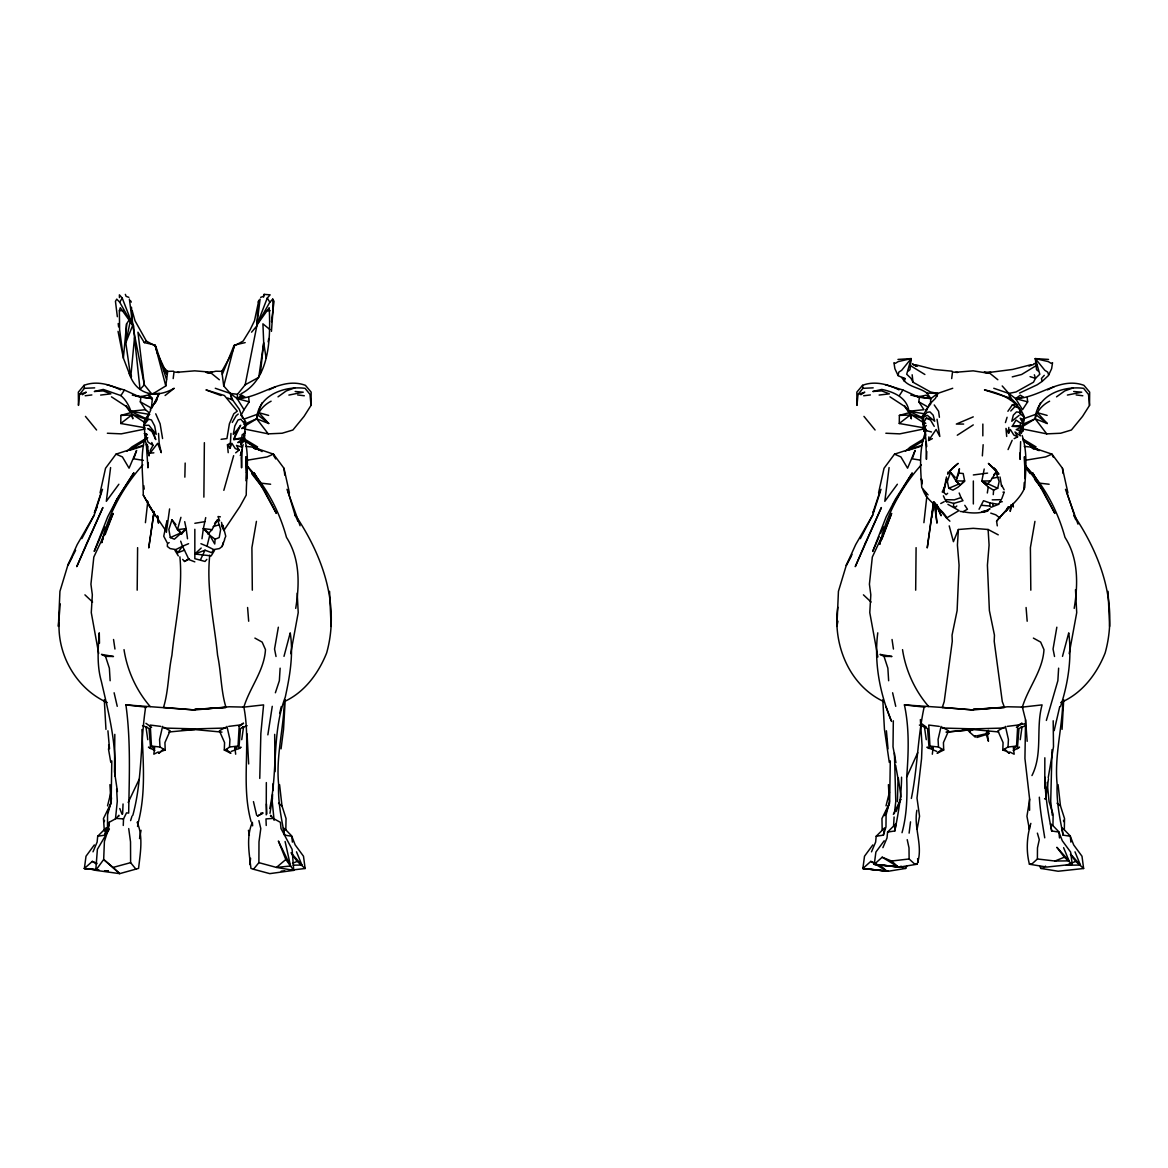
<?xml version="1.0" encoding="UTF-8"?>
<svg xmlns="http://www.w3.org/2000/svg" width="1168" height="1168" viewBox="0 0 1168 1168"><rect width="100%" height="100%" fill="white"/><g stroke="black" fill="none" stroke-linecap="round" stroke-linejoin="round"><path stroke-width="1.5" d="M194.837 529.294L194.837 558.684L205.013 561.458L206.853 559.384M204.371 442.687L203.874 497.145M982.828 435.868L982.857 424.057M137.182 590.176L137.605 547.646M252.624 825.834L252.361 822.316C246.054 836.682 249.251 853.355 250.93 868.379L253.485 869.255L258.887 862.656L258.989 841.851L260.785 828.565L258.887 820.608M915.683 590.176L916.092 547.646M114.814 734.365L114.508 771.712L117.428 791.51M244.506 429.036L268.246 433.854L282.145 433.24L292.92 429.999L304.045 416.392L311.024 405.398L311.155 392.127L305.432 385.338C281.269 376.388 260.566 398.054 237.133 398.624L230.315 393.426L223.716 385.951L221.803 371.351L230.709 355.641M894.44 753.083L895.783 801.365L894.396 813.585M1030.862 823.382C1026.789 836.478 1026 851.049 1029.431 864.232L1031.986 863.911L1037.388 858.976L1037.476 847.866L1039.286 839.661L1037.388 833.134M1022.993 429.05L1046.747 433.868L1060.646 433.24L1071.421 429.999L1082.546 416.392L1089.525 405.398L1089.656 392.127L1083.919 385.323C1059.756 376.403 1039.067 398.054 1015.634 398.609L1008.816 393.426L1002.202 385.951M144.934 427.751L120.771 423.502L120.873 415.414L130.67 412.684L126.042 406.333L111.471 396.843M241.031 393.806C270.611 378.476 270.48 336.472 269.224 307.724L256.843 325.069L258.026 307.184M893.316 720.773L893.009 746.746L895.929 762.675M925.158 428.057L899.272 423.502L899.375 415.414L909.171 412.684L911.332 418.801L910.836 414.348L904.441 405.617M1044.776 788.006L1044.834 757.784M291.504 835.733L285.824 829.82L286.043 818.534L281.97 805.847L279.575 784.633M1058.617 831.558L1052.937 825.659L1053.142 814.359L1049.068 801.671L1047.185 782.414M1070.005 835.719L1064.325 829.82L1064.53 818.534L1060.456 805.847L1058.062 784.633M259.763 778.414L260.858 733.46L263.588 704.888L242.988 707.209M266.231 814.87L266.333 782.575M184.851 477.157L185.172 463.054M243.674 435.518C250.083 454.863 246.273 475.186 246.244 495.057L239.907 506.532L223.774 530.593M882.891 847.661L887.008 837.952L887.592 832.069L894.805 830.974C898.309 813.322 901.535 795.437 901.55 777.187M897.433 801.671L898.031 778.881L895.622 765.201M254.901 638.093L262.158 642.108L265.472 649.642C264.231 670.782 249.821 687.397 243.864 707.093C251.237 744.95 240.666 784.151 251.105 821.673M924.268 423.955L923.713 431.182M1020.628 441.65L1020.073 459.374L1019.781 453.082M224.3 750.031L226.344 749.389L230.884 753.287L224.3 750.031L224.563 742.585L219.38 730.774L225.789 727.255M1005.852 751.082L1002.801 750.031L1003.064 742.585L997.881 730.774L1004.276 727.255M148.117 462.557L147.927 467.828L146.35 444.614L149.066 455.695L146.35 444.614M123.268 825.469L123.516 818.914L126.494 812.884L128.67 813.103C129.254 777.085 130.874 740.804 125.91 704.888L194.749 709.969L229.308 706.771L243.864 707.093M111.807 760.894L111.164 801.35L107.587 814.884L107.471 826.959L104.916 835.135L97.703 836.244L97.119 842.113L93.002 851.822M890.293 760.894L889.666 801.35L886.089 814.884L885.972 826.959L883.417 835.135L876.204 836.244L875.62 842.113L871.503 851.837M1006.699 436.452L1005.969 428.422L1008.568 433.313L1008.816 427.415M129.298 319.784L126.582 323.843L125.794 342.764L130.743 377.337C139.123 396.332 157.899 397.689 174.222 388.272L165.097 395.514M122.625 813.935L123.049 803.978M269.735 808.519C277.926 771.712 271.75 732.847 285.255 697.208C289.868 676.024 293.577 654.576 290.233 632.837L283.999 656.358M1033.388 638.093L1040.659 642.108L1043.973 649.642C1042.732 670.797 1028.307 687.397 1022.365 707.093L1025.562 719.882L1024.935 758.499L1029.504 798.094L1029.592 810.3M837.792 607.214C832.55 644.225 849.063 685.704 884.234 701.807M926.793 451.505L926.428 459.374L925.859 441.65M230.315 443.271L227.483 444.745L230.081 448.176L230.972 433.416M272.582 794.284L272.217 801.365L274.1 820.316M272.772 790.751L273.122 783.67M226.344 749.389L229.527 747.009L229.921 739.49L226.928 726.394M1002.801 750.031L1008.028 747.009L1008.422 739.49L1005.429 726.394M1029.592 825.747L1029.402 829.338L1026.949 816.242L1029.709 799.131M285.211 699.72L283.547 729.372L281.05 748.863M1062.048 729.387L1063.712 699.72M115.501 818.651L117.282 801.365L116.639 788.969M169.594 508.927L166.367 532.36M877.767 632.837C873.912 663.001 879.927 693.602 891.549 721.459M893.608 825.309L894.104 816.987M280.13 668.169L279.356 680.74L275.385 692.77M1044.586 798.81L1045.637 799.043L1046.338 787.305M1058.631 668.169L1057.858 680.74L1046.353 720.437M998.246 534.842L988.113 529.498L973.251 528.316L958.388 529.498L957.41 545.106L959.074 565.195L957.118 610.587L952.051 635.144L952.27 641.29L944.211 701.618L942.299 707.458L904.412 704.888C909.492 728.525 908.529 753.112 906.689 777.085C907.39 795.671 906.996 814.695 902.017 832.696M933.539 501.787L927.231 547.938L933.816 501.846M884.205 840.756L875.898 852.056L874.263 864.335L899.754 867.065L917.07 864.232C923.698 846.391 913.434 828.273 916.895 810.3M234.87 747.564L235.673 754.207M982.361 455.87L983.149 444.701M1009.707 751.944L1014.174 754.221L1013.357 747.564M235.659 452.834L239.104 450.103L236.491 445.402L241.864 447.14L240.856 444.249L244.287 440.832L244.944 431.693L243.659 435.898M1022.409 426.072L1021.781 426.86L1012.247 426.349L1015.999 420.057L1020.715 423.283L1022.847 423.079L1020.19 418.202L1023.095 419.356L1022.496 427.386L1024.073 416.304C1017.591 400.244 1000.348 393.163 984.478 389.908L1011.079 398.376L1017.81 405.106M271.443 331.347L273.122 308.367L272.743 299.125L269.823 302.205L256.843 325.069L260.099 299.081M245.922 480.763L246.55 472.427M1023.781 489.115L1024.292 482.442M1024.92 474.091L1025.314 469.083M137.532 826.477L138.408 821.673L137.138 822.316C143.445 836.682 140.248 853.355 138.569 868.379L119.705 873.635L95.761 870.35L97.397 849.311L109.383 829.017M223.263 542.448L222.139 546.463L219.394 548.58L213.729 549.588L207.013 546.244L209.744 535.251L215.116 539.193L214.751 543.996L209.744 535.251L203.349 528.622L205.714 517.599M953.701 503.423L962.972 500.707L960.987 497.597L954.271 499.86L945.204 499.67L945.905 501.203L953.701 503.423L953.468 506.357L955.409 507.292L956.811 505.992M923.406 419.356L923.056 423.75L922.121 417.779L927.085 412.333L929.976 411.895L933.188 415.18L934.707 421.239L927.348 415.341L922.121 417.779M209.758 555.15C206.181 588.949 214.313 621.96 217.569 655.233C221.219 672.388 220.913 691.135 226.008 707.443L194.749 709.356L225.701 707.458M222.65 528.87L222.942 525.352L225.76 536.229L224.475 539.309M240.929 415.531L244.039 409.705L237.133 398.624L237.484 394.302L245.163 384.812L258.77 377.337L263.705 342.764L262.917 323.843L269.896 329.551M235.148 749.053L238.038 746.075L239.25 725.065L228.68 726.394M932.341 438.657L928.589 440.511L928.896 436.861M993.253 494.633L993.618 490.166L997.706 488.282L999.136 481.523L996.056 472.266L993.661 474.85M1013.634 749.038L1016.54 746.075L1017.751 725.065L1007.181 726.394M231.176 751.447L238.885 748.557L240.462 728.642L243.586 726.657L241.732 739.68M1013.152 750.528L1017.386 748.557L1018.963 728.642L1022.073 726.671L1020.233 739.68M166.557 525.352L166.951 520.782L163.739 536.229L167.608 543.558L169.156 542.624M1014.145 438.657L1017.605 436.861L1014.977 431.97L1020.365 435.825L1019.357 432.262L1022.788 431.182L1023.095 419.356M84.081 385.338L84.403 388.331L79.497 394.448L78.475 405.398L78.344 392.127L84.081 385.338C96.126 380.607 109.369 384.257 120.479 389.849M126.582 323.843L123.385 358.109L130.743 377.337L134.495 337.669L133.648 325.682M862.568 385.323L862.904 388.331L857.998 394.463L856.976 405.398L856.845 392.127L862.568 385.323C874.628 380.622 887.87 384.243 898.98 389.849M118.975 816.052L118.859 815.279L116.304 818.388L109.091 822.33L108.507 828.55L104.405 841.515L103.675 859.502L95.761 870.35M111.486 797.817L110.975 803.204L107.441 812.548M153.855 452.834L150.088 453.126L150.395 450.103L153.023 445.402L151.782 442.511M284.277 703.735C283.138 730.788 275.882 757.36 278.641 784.443C277.823 801.628 281.371 818.491 284.583 835.135L291.796 836.244L295.183 844.931L303.49 856.232L305.125 868.51L290.146 870.248M1062.778 703.735C1061.624 730.788 1054.383 757.36 1057.142 784.443C1056.325 801.628 1059.872 818.491 1063.084 835.135L1070.297 836.244L1073.684 844.931L1081.991 856.232L1083.627 868.51L1058.135 871.24L1040.819 868.408L1039.783 866.306M155.286 402.96L159.184 393.426L148.467 393.806L152.366 398.624L151.417 408.099L140.335 401.85L140.832 397.485L124.45 390.039L106.711 384.622M930.4 403.354L930.867 398.609L926.969 393.076C919.128 387.075 906.572 387.002 901.886 377.425L898.104 375.6L894.878 368.679L893.958 362.722L895.257 363.409L898.177 361.613L911.157 358.605L909.974 369.672L908.543 370.898M132.845 815.279C142.423 779.947 140.175 743.009 145.635 707.093L125.91 704.888M1074.195 608.382C1078.122 584.409 1078.56 558.538 1064.968 537.338C1057.785 510.869 1044.236 485.319 1025.183 465.652M260.333 373.76L263.705 342.764L266.114 358.109M295.708 608.382C299.621 584.409 300.059 558.538 286.467 537.338C279.298 510.869 265.735 485.319 246.682 465.652M145.416 522.68L147.752 501.744M311.024 405.398L310.002 394.448L305.096 388.331C284.306 385.615 258.172 395.266 256.668 418.801L268.246 433.854M249.894 864.583L250.594 858.232M923.903 522.68L926.633 498.24M1089.525 405.398L1088.503 394.463L1083.597 388.331C1062.807 385.615 1036.673 395.266 1035.169 418.801L1046.747 433.868M131.385 318.82L144.336 384.812L152.015 394.302L165.798 385.951L167.696 371.351L162.746 367M879.124 395.061L889.388 393.85L881.694 390.886L872.832 391.499L881.782 389.426C893.768 391.864 907.025 397.602 908.938 411.224L923.961 409.705L918.822 401.85L919.333 397.485L902.952 390.024L885.213 384.622M244.725 428.773L245.572 421.663L242.126 415.998M958.913 473.113L959.439 468.718L955.964 480.909L960.052 484.983L964.651 481.041L963.206 473.536L958.913 473.113L955.964 480.909L960.052 484.983M153.899 512.372L148.73 547.938L154.074 512.007M180.938 517.322L177.478 529.644L181.551 534.068L184.997 529.98M153.475 516.986L154.147 511.584M271.516 321.813L274.042 301.359L272.743 299.125M931.976 516.986L933.743 502.59M173.185 378.578L174.003 371.993L179.127 372.475M951.686 378.578L952.504 371.993L957.629 372.49M909.113 833.134L910.529 821.849M110.595 467.565L106.317 501.32L118.873 484.238M889.082 467.565L884.818 501.32L897.374 484.238M99.222 870.189L84.373 868.51L86.009 856.232L94.316 844.931M906.718 866.306L905.682 868.408L888.366 871.24L862.875 868.51L864.51 856.232L872.817 844.931M201.991 538.755L203.349 528.622L212.036 529.644L217.555 519.789L220.635 529.498L219.204 537.572L215.116 539.193M1011.138 504.766L1010.232 511.409L1011.503 504.751M911.347 798.459C917.566 768.267 917.61 737.081 924.136 707.093L925.012 707.209M1045.637 799.043L1048.47 778.881M104.317 821.615L104.492 820.33M243.148 444.614L240.447 455.695L242.141 449.505L241.572 467.828L241.192 457.301M992.216 499.86L1001.283 499.67L998.596 504.328L991.092 507.292L989.69 505.992L990.143 502.999L983.529 500.707L979.047 509.233M270.523 816.052L270.64 815.279L273.195 818.388L280.408 822.33L280.992 828.55L292.102 849.311L293.737 870.35L269.793 873.635L253.485 869.255M987.325 492.998L988.245 487.027L981.85 481.041L984.215 468.996M267.852 734.862L272.261 706.319M1048.222 777.713L1053.492 746.746L1053.186 720.773M104.916 835.135L106.084 827.864L97.703 836.244M245.163 384.812L257.544 322.31M243.908 436.817L243.28 438.584L233.761 439.577L240.652 425.225L236.681 430.627L233.761 439.577L241.718 437.708L242.214 434.627L244.346 433.562M269.969 813.293L272.378 798.43M883.417 835.135L884.585 827.864L876.204 836.244M894.805 830.974L895.973 823.703L887.592 832.069M297.884 521.264L295.256 515.015C322.383 555.121 340.209 604.644 326.631 653C318.397 673.498 304.381 692.595 283.766 701.822M1075.728 519.702L1073.757 515.015C1100.884 555.121 1118.71 604.644 1105.132 653C1096.752 674.082 1082.035 693.456 1060.734 702.552M256.434 521.366L251.908 547.646L252.317 590.176M947.642 493.319L946.109 494.648L943.525 492.181L946.489 476.982M1034.936 521.366L1030.395 547.646L1030.818 590.176M1022.672 427.386L1024.38 417.779L1019.416 412.333L1016.525 411.895L1013.313 415.18L1011.795 421.239L1019.153 415.341M290.686 653.642L298.22 612.631L297.198 593.169M1069.187 653.642L1076.721 612.631L1075.494 589.636M139.518 838.58L141.051 830.287M268.144 341.888L268.742 338.559M244.55 432.423L245.879 425.459L240.915 419.224L238.024 419.969L234.812 425.999L233.293 434.365L236.681 430.627M278.349 627.201L274.553 649.028L276.028 656.489M1056.836 627.201L1053.054 649.043L1054.529 656.489M59.101 622.909C57.509 655.584 76.927 689.164 107.266 702.567M837.938 621.142L836.901 626.428L838.434 591.344L846.274 565.4L855.662 544.653L872.744 515.015L881.008 489.319M232.812 350.911L234.461 345.056L245.178 342.604M1022.745 427.24L1023.577 423.75M130.393 320.499L125.794 342.764L132.524 325.799M263.588 297.095L264.143 294.365L270.115 294.847L267.282 298.044L256.843 325.069L257.675 321.828M948.095 471.96L947.628 474.15L952.592 468.003L958.125 463.389L950.007 470.719M138.496 821.484C146.117 791.422 142.963 760.134 141.941 729.533M937.013 396.507L937.685 393.426L952.723 388.272M1021.781 426.86L1016.218 429.634L1019.898 430.729L1021.781 426.86L1020.219 425.561L1020.715 423.283M101.879 542.58L103.032 537.338L113.135 513.409L105.12 534.652M880.76 540.828L891.637 513.409L881.767 539.558M100.068 492.911L105.529 468.266L116.026 454.133L143.489 445.285M878.57 492.896L884.03 468.266L894.527 454.148L921.975 445.285M162.571 726.394L159.578 739.49L159.972 747.009L165.199 750.031L164.936 742.585L170.119 730.774L163.724 727.255M941.072 726.394L938.079 739.49L938.473 747.009L943.7 750.031L943.437 742.585L948.62 730.774L942.211 727.255M279.648 713.473L281.254 706.596M1054.164 730.657L1059.741 706.596M946.825 478.442L943.525 492.181L942.24 492.035L945.116 485.669L944.868 486.414M107.544 805.847L110.989 792.108M886.03 805.847L889.49 792.108M244.944 431.693L243.893 435.898L244.565 435.401M145.839 435.518C139.415 454.863 143.241 475.186 143.27 495.057L149.606 506.532L165.725 530.593M101.689 542.594L103.032 537.338L93.82 557.063L90.929 584.204L92.33 594.804L91.279 612.631L98.681 653.423M879.738 544.332L881.533 537.338L872.321 557.063L869.415 584.19L870.817 594.804L869.78 612.631L877.883 657M223.716 385.951L234.461 345.056M897.973 359.423L911.157 358.605L906.704 374.242L911.011 378.344L912.996 382.199L930.516 391.981L937.685 393.426L935.422 398.376L928.691 405.106M1062.5 656.372L1068.735 632.837C1071.99 657.686 1068.267 682.9 1060.529 706.552M223.833 490.341L233.658 455.666M60.21 603.827L58.4 626.428L59.933 591.344L67.788 565.4L77.161 544.653L94.243 515.015L102.507 489.319M222.139 546.463L224.621 539.718M154.643 747.564L153.826 754.207L158.293 751.944M932.327 754.221L933.13 747.564M904.295 381.352L905.083 378.505L901.886 377.425L904.777 378.797M101.806 542.346C108.449 513.57 123.195 486.72 142.832 464.864M879.781 544.084C886.497 514.708 901.2 487.158 921.333 464.864M271.107 401.193C264.143 404.8 258.274 410.946 256.668 418.801L245.353 425.751M1049.609 401.208C1042.644 404.8 1036.761 410.946 1035.169 418.801L1022.438 426.627M118.056 331.347L123.385 358.109L119.603 329.551L119.37 310.717L120.275 307.724L132.67 325.069L131.473 307.184M130.612 820.608L132.028 816.082M1005.429 422.582L1007.093 417.268M1031.957 775.567C1043.141 753.316 1035.534 728.146 1042.09 704.888L1021.489 707.209L1023.183 707.633M163.505 707.443C168.586 691.135 168.28 672.388 171.93 655.233C175.098 622.5 183.113 590.074 179.887 556.829M101.207 492.297L94.404 512.81L97.294 506.664M880.278 490.589L872.89 512.81L874.336 509.744M1037.958 370.898L1036.527 369.672L1035.33 358.605L1048.309 361.613L1051.244 363.409L1052.543 362.722L1051.623 368.679L1048.397 375.6L1042.206 381.352L1037.257 384.739L1019.533 393.076M258.216 302.103L258.873 300.205L254.493 320.747L250.229 329.566L243.119 341.085L233.761 346.181L222.314 374.286M925.552 432.102C918.661 449.841 920.603 469.083 921.756 487.625L928.093 494.882M230.081 448.176L231.877 443.314L235.279 448.541L239.104 450.103M213.729 549.588L211.642 552.654L205.028 550.216L200.546 559.603M264.143 294.365L263.428 296.322L260.654 297.344M1019.357 432.262L1023.445 423.75M884.76 815.658L889.461 803.204L888.425 784.633M896.148 811.497L900.864 799.043L893.359 814.359M975.251 735.855L975.251 737.11L969.936 732.38L971.119 729.285M950.445 472.266L947.365 481.523L948.796 488.282L952.884 490.166L958.256 487.027L964.651 481.041L955.964 480.909L950.445 472.266L955.22 477.435M175.93 524.651L171.944 519.789L168.864 529.498L170.294 537.572L174.382 539.193L186.15 528.622L184.705 521.673M1021.27 433.503L1023.066 428.919L1022.73 421.882M258.873 410.479L261.982 402.843M926.37 410.844L927.538 407.982L922.428 416.304L923.435 428.919L925.83 435.022M958.388 529.498L953.424 541.675L949.204 525.863M1038.002 408.946L1040.484 402.843M214.532 550.391L211.189 555.88L194.837 553.997L201.203 548.04M104.857 526.943L94.214 551.398L107.704 516.825L116.931 499.218L133.765 472.938L116.931 499.218L111.953 510.635M879.095 536.725L872.715 551.398L886.191 516.825L895.418 499.218L912.252 472.938L893.301 504.109M880.526 533.455L883.358 526.943M1008.057 449.578L1012.16 440.321M906.689 777.085L917.741 752.674M147.621 416.932L150.891 409.734M1001.735 498.853L1004.261 492.035L1002.976 492.181M146.219 419.94L149.037 413.822M1008.568 433.313L1010.364 429.459L1013.78 435.007L1017.605 436.861M128.188 802.46L139.24 779.173M1007.969 506.956L1005.779 511.453L1009.152 506.722L996.581 521.176L997.297 525.863M889.461 803.204L881.957 818.534L882.176 829.82M151.65 408.245L159.184 393.426M75.628 550.303L67.788 565.4L71.92 557.53M850.99 556.348L846.274 565.4L852.071 554.377M81.833 538.638L94.243 515.015M860.334 538.638L872.744 515.015M147.124 418.29L148.759 415.224M931.509 431.97L926.589 430.729L922.924 423.75L926.312 418.202L931.319 418.699M232.271 422.451L236.155 415.72L238.257 414.041M990.522 480.909L981.85 481.041L986.449 484.983L990.522 480.909L996.056 472.266M129.4 299.081L132.67 325.069L119.691 302.205L122.217 298.044L119.399 294.847L119.443 297.606M144.934 435.401L143.927 421.663L147.387 415.998M120.873 415.414L131.677 415.02L132.831 418.801C131.312 410.231 127.692 401.471 120.873 395.587L124.45 390.039M899.375 395.587L902.952 390.024M244.039 409.705L249.178 401.85L248.667 397.485M1027.665 401.85L1022.526 409.705L1015.634 398.609L1020.306 395.193L1023.416 397.091L1015.634 398.609L1027.665 401.85L1027.168 397.485M999.764 502.006L1002.275 501.7M1007.896 411.297L1012.276 404.96L1015.751 403.894M150.19 409.267L156.921 399.894M188.574 543.704L182.485 546.244L177.857 552.654L176.485 551.646M928.589 440.511L936.123 429.459L939.802 436.452L937.028 419.268M207.948 534.068L212.036 529.644M925.874 410.012L930.75 403.894M911.157 358.605L901.667 370.3L898.776 372.139L898.104 375.6M214.562 523.439L217.555 519.789M996.581 521.176C1005.4 509.35 1019.124 501.51 1024.73 487.625C1025.767 470.222 1027.679 452.425 1022.161 435.518M251.558 332.194L256.989 325.799M150.088 453.126L157.636 443.314L161.301 452.658L159.184 443.271L158.527 433.416M1044.28 375.322L1041.418 378.505L1042.206 381.352M874.263 864.335L882.176 857.224L891.549 861.02L898.207 866.977L874.263 864.335L899.754 867.065M84.373 868.51L97.966 869.956L84.373 868.51L92.287 861.4L96.973 863.298M880.161 865.196L886.819 871.153L862.875 868.51L870.788 861.4L875.474 863.298M1010.773 411.005L1014.642 406.931L1016.759 406.727L1020.613 410.012M1045.535 866.101L1043.374 868.072L1040.819 868.408M262.406 813.424L263.004 812.884L257.471 816.082L262.406 813.424L260.829 813.103M126.991 451.257L131.882 446.95L145.051 439.007M905.492 451.242L910.383 446.95L925.012 438.117M163.155 749.389L158.614 753.287L160.965 751.827M941.656 749.403L937.116 753.287L943.7 750.031M285.109 841.515L290.54 865.999L276.451 867.43L293.737 870.35L290.54 865.999L278.378 841.018L285.824 859.502L276.451 867.43L258.887 862.656M924.72 426.86L926.282 425.561M120.771 423.502L131.677 415.02M899.272 423.502L910.179 415.02L899.375 415.414M935.393 503.51L941.131 515.73L936.634 504.474L940.722 511.453L934.663 503.539L946.533 518.023L959.016 510.562L947.905 504.328M245.879 425.459L241.688 428.568L244.594 427.707M243.586 726.657L242.375 727.547L247.12 725.708M134.495 337.669L140.043 389.455L144.336 384.812L137.941 332.194L144.321 342.604L146.38 341.085L155.753 346.181L166.542 379.396M237.133 398.624L241.805 395.193L244.915 397.091L237.133 398.624L249.178 401.85M240.214 747.812L241.046 747.199L238.885 748.557M1022.073 726.671L1020.876 727.547L1025.621 725.708M278.028 396.843L286.306 390.886L294.818 387.864M1056.529 396.843L1064.807 390.886L1073.319 387.849M239.309 726.335L243.557 723.328M1016.394 727.343L1022.058 723.328M860.874 394.74L864.773 392.185L857.998 394.463M82.373 394.74L86.271 392.185L79.497 394.448M957.278 435.226L973.265 424.904M1017.386 748.557L1019.533 747.184L1017.357 748.148M1018.642 725.138L1021.708 723.211M238.608 726.116L243.207 723.211M908.719 449.695L923.333 440.686M130.217 449.695L144.832 440.686M184.486 561.458L189.026 558.917L184.486 561.458L182.661 559.384M147.781 437.708L146.219 438.584L144.423 433.459L147.285 434.627L144.423 433.459M1037.33 364.942L1021.62 374.49L1012.247 376.884M960.242 511.423L962.987 511.715L967.454 509.233L964.797 505.321M940.751 503.525L944.226 501.7M167.404 544.215L167.36 546.463L170.105 548.58L175.784 549.588L182.485 546.244L180.675 541.178M269.02 389.849L275.575 386.769M1047.521 389.849L1054.076 386.754M243.937 424.437L256.668 418.801L268.728 423.502L258.829 412.684L268.625 415.414M1022.438 424.437L1035.169 418.801L1047.229 423.502L1037.33 412.684L1047.127 415.414M170.294 537.572L180.237 533.192L181.551 534.068M973.251 416.859L956.329 424.072L963.629 424.057M948.796 488.282L958.738 484.121M292.526 863.298L297.212 861.4L305.125 868.51M1037.388 858.976L1054.952 861.02L1064.325 857.224L1072.239 864.335L1046.747 867.065L1029.431 864.232M1067.902 864.554L1075.713 861.4L1083.627 868.51M194.837 553.997L205.028 550.216M194.822 561.866L188.953 559.603L184.471 550.216L177.857 552.654L175.784 549.588M1029.008 366.168L1033.651 364.46M244.258 419.02L257.164 414.348M1024.38 418.436L1035.666 414.348M162.148 751.082L165.199 750.031M130.13 450.162L143.401 445.972M908.631 450.162L920.238 446.497M976.901 737.475L988.712 733.752L988.274 730.292M213.16 526.593L219.482 524.695M1033.943 363.759L1036.425 363.029M113.048 867.43L119.705 873.635L103.675 859.502L113.048 867.43L130.612 862.656L136.014 869.255M1016.54 746.075L1008.028 747.009M238.038 746.075L229.527 747.009M144.817 707.633L146.511 707.209L145.635 707.093M1030.877 364.752L1012.671 369.438L988.873 372.49L997.837 379.746M974.638 736.351L985.675 733.869L987.486 731.226L988.712 733.752L987.953 730.584M141.27 396.521L147.694 395.193L152.366 398.624L135.722 396.098M918.165 396.857L926.195 395.193L930.867 398.609L937.685 393.426L926.969 393.076M145.007 429.036L121.253 433.854L107.354 433.24M925.202 428.7L899.754 433.868L885.855 433.24M288.876 395.076L303.227 392.185L295.168 391.499M1067.377 395.061L1081.729 392.185L1073.669 391.499M991.661 478.427L997.983 477.201M1018.438 724.861L1025.256 723.737M247.733 460.134L267.107 456.907L273.473 454.133L283.97 468.266L289.43 492.911M194.837 523.293L204.794 521.673M922.924 423.75L925.786 423.283L923.654 423.079M1024.628 460.382L1045.608 456.907L1051.974 454.148L1062.471 468.266L1067.932 492.896M973.338 474.953L987.588 473.113M221.102 439.314L226.928 438.555L229.395 423.78L233.775 413.793L237.25 411.18L224.402 395.514L205.977 389.908L220.942 395.529M85.191 395.762L91.849 394.945M863.678 395.762L870.35 394.945M100.623 395.076L110.887 393.85L103.193 390.886L94.331 391.499L103.28 389.426L120.873 395.587M143.927 421.663L145.518 421.473M998.596 504.328L990.143 502.999M891.549 861.02L909.113 858.976L914.515 863.911L917.07 864.232M149.095 412.727L145.474 409.705L130.436 411.238L125.94 405.617M281.181 871.153L284.773 870.788M1012.247 426.349L1020.219 425.561M981.952 511.759L987.807 511.204L981.573 511.847L987.486 510.562L989.982 508.81L984.332 511.555L987.486 510.562C980.01 513.774 970.856 513.336 962.987 511.715M168.82 732L194.749 729.562L221.978 732.117M946.022 732.117L973.251 729.562L998.669 731.942M947.321 732L973.251 729.562L962.476 729.679M941.992 707.443L973.251 709.954L1007.794 706.771L1022.365 707.093M273.195 818.388L265.983 818.914L266.231 825.469M1004.203 707.458L973.251 709.356L1004.495 707.443L1002.29 701.618L994.216 641.29L994.45 635.144L989.384 610.587L987.413 565.195L989.092 545.106L988.113 529.498M862.904 388.331L873.182 387.849M84.403 388.331L94.681 387.864M119.37 310.717L123.72 310.586M952.095 371.19L933.831 369.438L915.624 364.752M225.847 728.029L194.749 728.89L163.651 728.029M1004.349 728.029L973.251 728.89L942.153 728.029M167.696 371.351L173.594 371.205M141.328 397.149L152.366 398.624M918.194 397.164L930.867 398.609L914.223 396.098M177.186 372.271L194.676 370.84L212.313 372.271M955.687 372.271L973.178 370.84L989.077 373.337M182.179 729.693L194.749 729.562M293.124 865.138L301.928 865.065L296.497 851.822M1054.952 861.02L1069.041 860.874L1063.595 847.661M1066.34 865.196L1080.429 865.065L1074.998 851.837M939.32 726.394L928.75 725.065L929.962 746.075L932.852 749.038M160.819 726.394L150.249 725.065L151.46 746.075L154.366 749.053M938.473 747.009L929.962 746.075M159.972 747.009L151.46 746.075M990.814 372.271L984.142 372.183L987.617 373.074M884.001 656.372L891.972 656.489L880 654.401L884.001 656.372L887.87 668.169L888.644 680.74M105.5 656.358L113.471 656.489L101.499 654.387L105.5 656.358L109.369 668.169L110.142 680.74M221.803 371.351L215.905 371.205L210.371 372.475L219.35 379.761M265.778 310.586L270.129 310.717M993.778 388.272L1008.816 393.426L1015.985 391.981L1033.505 382.199L1035.476 378.344L1039.797 374.242L1035.33 358.605L1048.528 359.423M116.304 818.388L123.516 818.914M942.299 707.458L973.251 709.954M163.797 707.458L194.749 709.969M981.689 505.321L989.69 505.992M104.551 870.715L108.098 871.065M245.747 446.366L252.624 447.096L273.473 454.133L274.699 457.447M862.875 868.51L888.366 871.24M104.77 870.686L108.171 871.051M1024.248 446.366L1031.125 447.096L1051.974 454.148L1053.434 457.345M1040.381 483.26L1049.127 484.238M104.901 870.773L108.317 871.153M261.895 483.26L270.626 484.238M904.412 704.888L924.136 707.093M243.981 421.473L245.572 421.663M237.484 394.302L230.315 393.426L215.277 388.272M1076.151 394.945L1082.809 395.762M297.65 394.945L304.322 395.762M220.372 516.84L217.993 516.533L219.628 520.972M905.682 868.408L903.127 868.072L900.966 866.101M1044.951 777.187C1044.966 795.437 1048.192 813.322 1051.696 830.974L1058.909 832.069L1062.296 840.756L1070.603 852.056L1072.239 864.335M910.821 395.164L923.085 397.091M132.32 395.178L144.584 397.091M920.267 460.119L912.252 458.834L915.113 450.439L907.565 468.178L900.893 456.907L894.527 454.148M143.372 460.382L133.765 458.82L136.612 450.439L129.064 468.178L122.392 456.907L116.026 454.133M924.749 413.852L908.938 411.224L923.654 418.232M149.767 414.436L130.436 411.238L146.788 419.02M922.428 416.304L924.019 416.582M144.321 342.604L155.052 345.056L156.687 350.911M210.59 373.337L205.641 372.183L209.116 373.074M150.643 748.162L148.453 747.199L154.848 750.542M936.824 751.447L926.954 747.184L927.786 747.797M1030.059 376.651L1035.476 378.344L1034.352 374.767M990.756 513.117L995.749 514.811L999.969 518.023M923.742 419.02L910.836 414.348L922.895 422.29M146.847 419.604L132.334 414.348L144.394 422.29M912.85 364.46L917.493 366.168M919.391 725.065L925.932 727.46M142.525 725.664L145.796 726.861M128.86 297.344L126.086 296.322L125.356 294.365M227.585 398.025L232.578 399.894L239.309 409.267L242.637 418.305M1012.276 404.96L1016.759 406.727M200.925 543.704L207.013 546.244M997.706 488.282L981.85 481.041M926.312 418.202L930.502 420.057L934.239 426.349M1037.87 450.162L1031.125 447.096L1033.855 449.242M259.369 450.162L252.624 447.096L255.369 449.242M924.881 374.49L910.704 365.803M241.718 437.708L243.28 438.584L237.717 442.511L241.411 442.176L240.856 444.249L243.236 437.299L244.287 440.832M918.822 401.85L928.341 407.194M988.245 487.027L993.618 490.166M1022.949 439.007L1036.118 446.95M242.988 438.117L257.617 446.95M882.176 857.224L898.207 866.977M870.788 861.4L886.819 871.153M92.287 861.4L96.652 864.057M1037.783 449.695L1023.168 440.686L1039.097 450.673M259.281 449.695L244.667 440.686L262.055 451.593M1007.035 751.827L1009.386 753.287L1004.845 749.403M889.972 396.843L904.528 406.347L909.171 412.684M926.268 739.68L924.414 726.671L927.538 728.642L929.115 748.557M147.767 739.68L145.927 726.657L149.037 728.642L150.614 748.557M153.023 445.402L148.102 442.176L145.62 435.898L145.212 440.832L147.635 447.14L146.423 443.782M178.31 555.88L174.981 550.391M239.703 394.638L242.477 396.58M145.942 723.328L151.606 727.343M912.558 363.759L916.092 366.285M924.414 726.671L925.625 727.547M145.927 726.657L147.124 727.547M921.8 723.81L926.122 726.992M1057.025 803.204L1060.456 805.847M278.539 803.204L281.97 805.847M203.349 528.622L209.262 533.192M1036.323 415.02L1047.229 423.502M257.821 415.02L268.728 423.502M285.824 829.82L283.415 827.864L284.583 835.135M1064.325 829.82L1061.916 827.864L1063.084 835.135M1052.937 825.659L1050.528 823.703L1051.696 830.974M922.72 489.115C926.516 501.481 939.787 506.474 946.46 517.074M996.494 470.719L988.376 463.389L998.874 474.15L993.91 468.003L996.494 470.719L997.224 474.062M946.533 518.023L949.905 521.176M863.429 594.848L871.08 602.046M84.928 594.848L92.579 602.046M129.166 373.76L131.575 376.154M119.691 302.205L116.756 299.125L115.457 301.359L117.355 316.703M967.63 729.927L969.936 732.38M150.205 706.538C136.51 690.872 127.122 670.374 124.027 649.642M928.706 706.552C915.011 690.872 905.623 670.388 902.528 649.642M1070.691 854.188L1080.429 865.065M1069.041 860.874L1056.879 847.296L1064.325 857.224M290.978 852.815L301.928 865.065M163.637 370.139L167.185 374.286L157.008 352.502M85.454 416.392L96.579 429.999M863.955 416.392L875.08 429.999M1035.33 358.605L1044.834 370.3L1047.725 372.139L1048.63 374.899M1025.738 467.959L1030.161 473.624M1034.571 479.274L1042.309 489.188L1054.865 513.409L1032.643 472.836L1042.309 489.188L1024.935 464.952M251.66 473.609L263.822 489.188L276.363 513.409L254.142 472.836L263.822 489.188L247.47 466.382M926.589 430.729L924.764 428.32L924.107 428.992L925.567 433.532M1070.399 854.304L1075.713 861.4M291.898 854.304L297.212 861.4M285.824 859.502L290.54 865.999M934.225 404.96L938.605 411.297L939.408 417.268M946.211 501.203L946.737 502.006M140.335 401.85L145.474 409.705M146.38 341.085L135.006 320.747L132.218 310.805M267.282 298.044L269.823 302.205M143.27 495.057L155.402 515.599L148.307 504.313L147.402 500.926M893.564 825.659L894.221 826.856M104.332 831.032L103.47 818.534L110.975 803.204L109.938 784.633M1001.458 484.866L1004.13 489.772M1019.416 412.333L1020.715 414.786M171.944 519.789L177.478 529.644L186.15 528.622L187.508 538.755M182.485 546.244L184.471 550.216M1011.079 398.376L1008.816 393.426L1010.159 399.587M943.379 495.816L944.766 498.853M274.203 455.739L275.663 458.936M221.526 525.439L222.884 528.418L221.511 522.388M155.724 413.793L160.104 423.78L162.571 438.555M1018.963 407.982L1020.715 412.275M959.176 492.998L960.987 497.597M119.778 808.519L121.998 814.184M122.217 298.044L132.67 325.069L131.4 320.207M1077.976 524.125L1065.493 489.319M300.088 525.731L286.992 489.319M885.957 706.552L891.213 720.568M1021.737 428.32L1022.788 431.182M232.578 399.894L230.315 393.426L231.673 399.602M131.283 302.103L130.67 300.862M1066.793 492.297L1073.596 512.81M287.722 490.589L295.46 516.387M986.361 734.73L988.449 741.257L987.237 732.891M922.355 482.15L921.362 478.719L922.034 483.917M925.319 492.487L926.808 497.656M155.052 345.056L165.798 385.951M253.456 801.613L256.653 815.279M892.615 692.77L895.739 706.319M114.114 692.77L117.238 706.319M907.215 839.661L909.011 847.866L909.113 858.976M179.755 530.71L180.237 533.192M934.692 503.087L936.269 511.409L934.736 502.532M248.448 830.287L249.368 835.266M889.301 762.427L884.453 729.387L882.789 699.72M108.449 748.863L110.799 762.412M1000.012 476.982L1001.633 486.414M917.581 858.582L918.106 862.13M892.045 639.495L893.447 649.043M113.544 639.495L114.946 649.028M1063.508 820.33L1063.683 821.615M898.265 777.713L901.054 797.175M934.093 502.225L936.984 523.147L935.51 508.971M157.519 516.168L158.483 523.147L157.738 516.066M128.714 828.565L130.524 841.851L130.612 862.656M143.766 485.64L144.219 489.115M1012.89 503.569L1013.328 507.043L1013.079 503.539M118.202 323.521L118.625 326.938M925.056 432.277L926.735 446.57M147.402 444.891L147.81 448.454M1062.471 468.266L1063.07 473.42M283.97 468.266L284.773 475.142M1052.295 815.322L1050.718 801.365L1052.032 749.622M1039.33 797.189C1040.133 810.957 1042.63 824.345 1044.732 837.821M912.15 374.767L912.996 382.199M1070.297 836.244L1070.881 842.113M1058.909 832.069L1059.493 837.952M291.796 836.244L292.38 842.113M227.483 444.745L228.198 452.658M886.41 730.788L888.016 748.834M107.923 730.788L109.529 748.834M1026.088 607.521L1027.183 621.23M247.587 607.506L248.682 621.23M992.8 503.423L993.019 506.357M1025.562 719.882L1027.168 741.315M920.369 719.561L922.048 745.461L921.567 758.499L916.997 798.094L919.552 816.242L917.099 829.338L916.909 825.747M886.833 739.344L887.067 742.936M108.668 744.731L108.887 748.323M104.288 699.72L105.952 729.372M247.061 733.854L248.667 763.945M1109.6 626.428L1108.067 591.344M331.099 626.428L329.566 591.344M114.741 776.282C116.727 743.695 108.566 712.655 101.368 681.411C96.813 665.57 97.995 649.043 99.265 632.837L99.484 643.247M109.091 822.33L109.237 825.674M266.45 803.978L266.873 813.935M1024.818 468.543L1024.453 456.688L1025.139 478.719L1024.92 471.93M246.638 478.705L245.952 456.688L246.433 472.748M274.684 734.365L274.991 771.712M973.338 480.997L973.338 503.977M86.87 543.032L76.767 566.655L102.886 507.54L86.87 543.032M865.371 543.032L855.268 566.655L881.387 507.54L865.371 543.032M148.584 419.224L143.62 425.459L148.847 425.225L156.205 434.365L154.687 425.999L151.475 419.969L148.584 419.224M152.818 430.627L147.81 428.568L152.001 431.62L155.753 439.577L152.818 430.627"/></g></svg>
